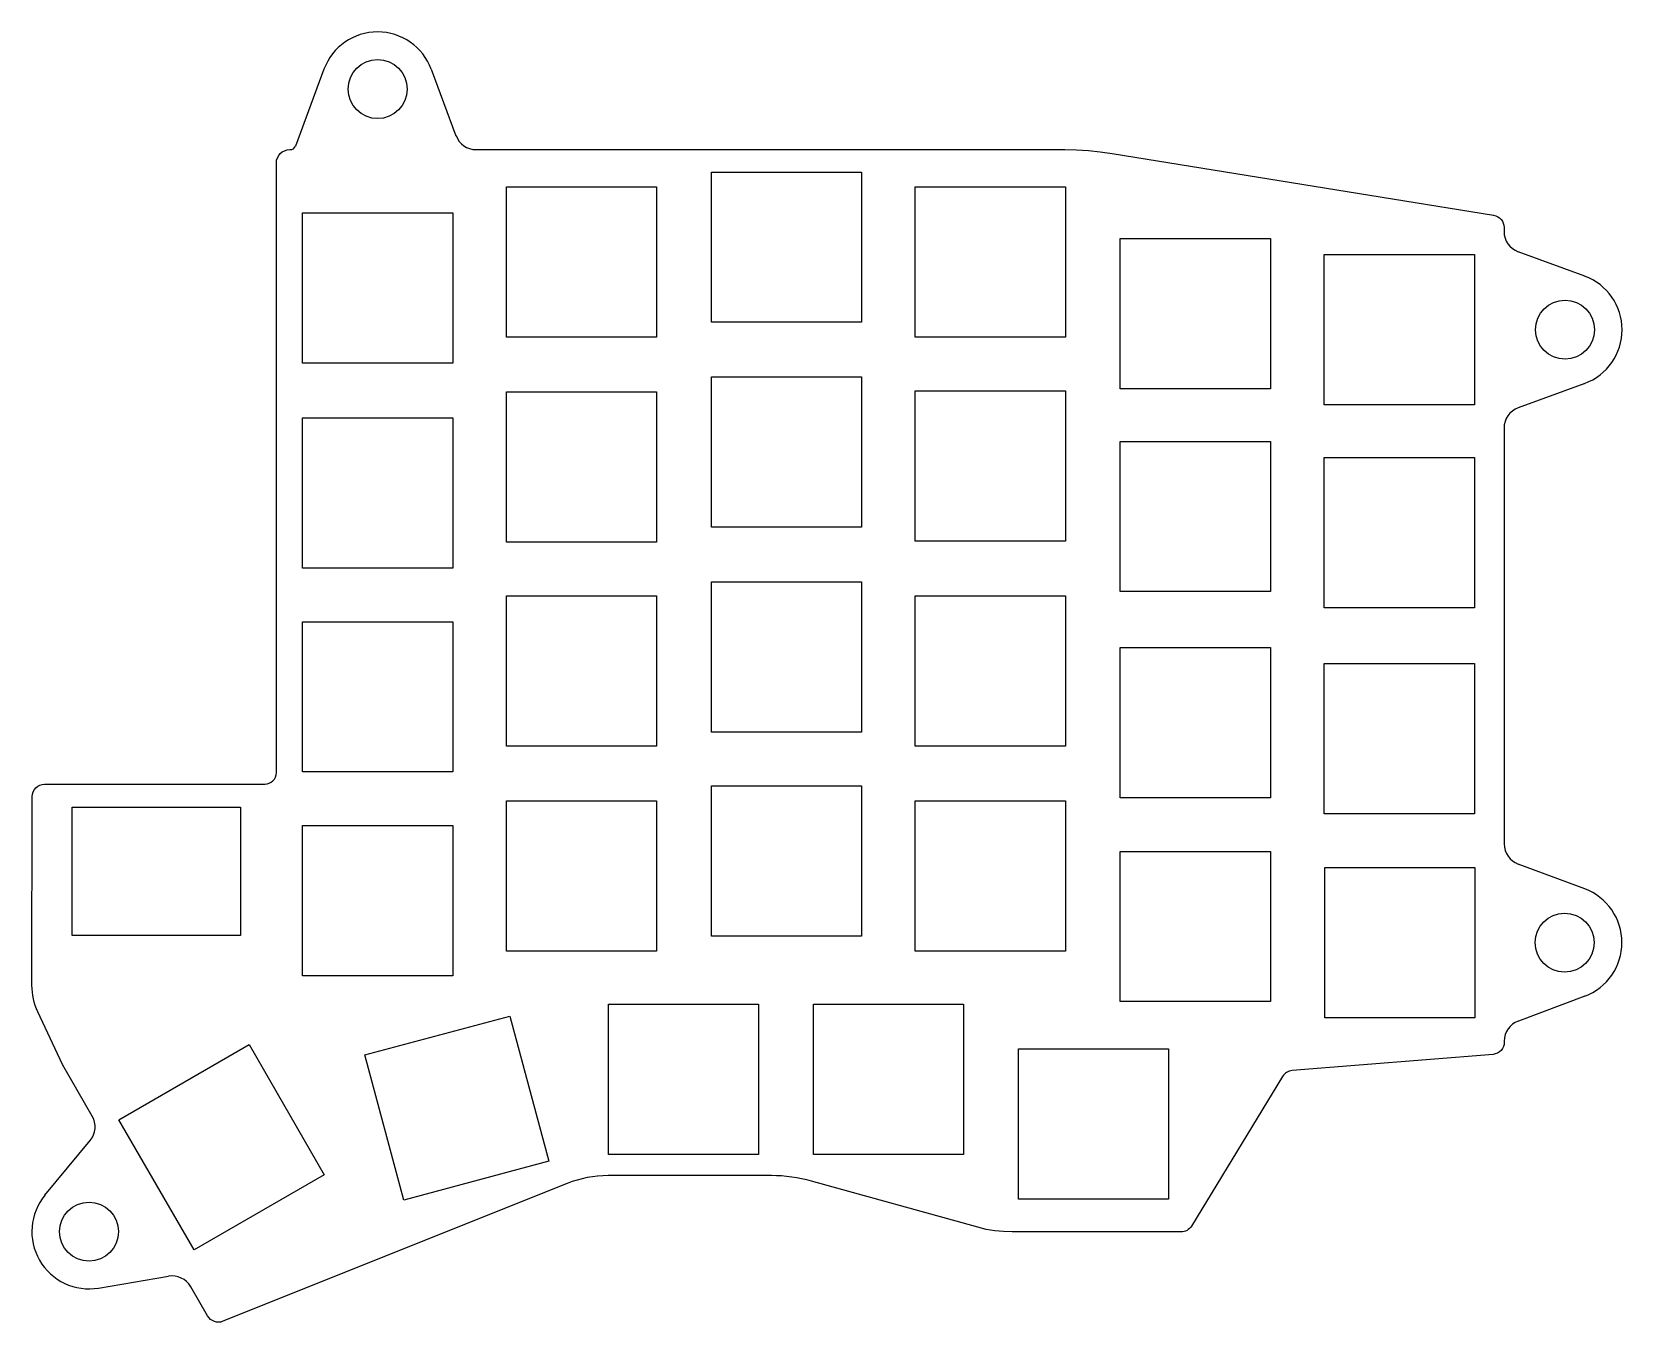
# Model space of a CAD drawing. Header units: millimetres. Extents: x 0 to 148, y 0 to 120.
import ezdxf

# ---------------------------------------------------------------- set-up
doc = ezdxf.new("R2010")
doc.units = ezdxf.units.MM
doc.layers.get('0').update_dxf_attribs({"linetype": 'CONTINUOUS'})

msp = doc.modelspace()

# ---------------------------------------------------------------- linework, layer by layer
for p, q in [((27.34, 116.88), (24.68, 109.71)), ((37.34, 116.88), (39.64, 110.68)), ((22.91, 108.14), (22.93, 108.39)), ((22.93, 108.39), (23.01, 108.62)), ((23.01, 108.62), (23.12, 108.83)), ((23.12, 108.83), (23.27, 109.02)), ((23.27, 109.02), (23.45, 109.17)), ((23.45, 109.17), (23.66, 109.28)), ((23.66, 109.28), (23.9, 109.35)), ((23.9, 109.35), (24.15, 109.38)), ((24.15, 109.38), (24.21, 109.38)), ((41.52, 109.38), (96.37, 109.38)), ((96.37, 109.38), (97.47, 109.36)), ((97.47, 109.36), (98.57, 109.29)), ((98.57, 109.29), (99.67, 109.18)), ((99.67, 109.18), (100.77, 109.03)), ((100.77, 109.03), (136.33, 103.26)), ((22.91, 51.33), (22.91, 108.14)), ((136.33, 103.26), (136.53, 103.21)), ((136.53, 103.21), (136.72, 103.12)), ((136.72, 103.12), (136.88, 103.01)), ((136.88, 103.01), (137.02, 102.87)), ((137.02, 102.87), (137.14, 102.71)), ((137.14, 102.71), (137.23, 102.53)), ((137.23, 102.53), (137.28, 102.33)), ((137.28, 102.33), (137.3, 102.12)), ((137.3, 102.12), (137.3, 101.75)), ((144.81, 97.6), (138.61, 99.87)), ((144.81, 87.6), (138.61, 85.32)), ((137.3, 83.44), (137.32, 44.69)), ((22.24, 50.34), (22.43, 50.44)), ((22.43, 50.44), (22.59, 50.57)), ((22.59, 50.57), (22.73, 50.74)), ((22.73, 50.74), (22.83, 50.92)), ((22.83, 50.92), (22.89, 51.12)), ((22.89, 51.12), (22.91, 51.33)), ((0.13, 31.52), (0.16, 49.11)), ((0.16, 49.11), (0.18, 49.34)), ((0.18, 49.34), (0.25, 49.55)), ((0.25, 49.55), (0.36, 49.75)), ((0.36, 49.75), (0.5, 49.92)), ((0.5, 49.92), (0.67, 50.06)), ((0.67, 50.06), (0.87, 50.17)), ((0.87, 50.17), (1.08, 50.23)), ((1.08, 50.23), (1.31, 50.26)), ((1.31, 50.26), (21.83, 50.26)), ((21.83, 50.26), (22.04, 50.28)), ((22.04, 50.28), (22.24, 50.34)), ((144.81, 40.5), (138.62, 42.82)), ((0.14, 31.2), (0.13, 31.52)), ((0.17, 30.88), (0.14, 31.2)), ((0.21, 30.57), (0.17, 30.88)), ((0.27, 30.25), (0.21, 30.57)), ((0.35, 29.94), (0.27, 30.25)), ((0.44, 29.64), (0.35, 29.94)), ((144.82, 30.5), (138.63, 28.19)), ((0.56, 29.34), (0.44, 29.64)), ((0.68, 29.04), (0.56, 29.34)), ((2.98, 24.14), (0.68, 29.04)), ((136.68, 25.2), (136.48, 25.12)), ((136.86, 25.31), (136.68, 25.2)), ((137.02, 25.45), (136.86, 25.31)), ((137.15, 25.62), (137.02, 25.45)), ((137.24, 25.81), (137.15, 25.62)), ((137.3, 26.01), (137.24, 25.81)), ((137.32, 26.23), (137.3, 26.01)), ((137.32, 26.32), (137.32, 26.23)), ((3.03, 24.05), (2.98, 24.14)), ((5.75, 19.34), (3.01, 24.09)), ((136.27, 25.08), (117.55, 23.58)), ((136.48, 25.12), (136.27, 25.08)), ((136.27, 25.08), (136.27, 25.08)), ((116.66, 23.03), (108.18, 9.09)), ((116.74, 23.14), (116.66, 23.03)), ((116.83, 23.24), (116.74, 23.14)), ((116.93, 23.33), (116.83, 23.24)), ((117.04, 23.41), (116.93, 23.33)), ((117.16, 23.47), (117.04, 23.41)), ((117.28, 23.52), (117.16, 23.47)), ((117.42, 23.56), (117.28, 23.52)), ((117.55, 23.58), (117.42, 23.56)), ((1.34, 11.97), (5.56, 17.06)), ((50.93, 13.37), (50.47, 13.23)), ((51.4, 13.5), (50.93, 13.37)), ((51.88, 13.6), (51.4, 13.5)), ((52.35, 13.68), (51.88, 13.6)), ((52.84, 13.74), (52.35, 13.68)), ((53.32, 13.78), (52.84, 13.74)), ((53.81, 13.79), (53.32, 13.78)), ((69.03, 13.79), (53.81, 13.79)), ((69.5, 13.78), (69.03, 13.79)), ((69.98, 13.76), (69.5, 13.78)), ((70.45, 13.72), (69.98, 13.76)), ((70.92, 13.66), (70.45, 13.72)), ((71.39, 13.59), (70.92, 13.66)), ((71.85, 13.5), (71.39, 13.59)), ((72.32, 13.4), (71.85, 13.5)), ((72.78, 13.28), (72.32, 13.4)), ((50.01, 13.06), (17.93, 0.22)), ((50.47, 13.23), (50.01, 13.06)), ((88.27, 8.98), (72.78, 13.28)), ((89.05, 8.78), (88.27, 8.98)), ((108.09, 8.97), (107.99, 8.86)), ((108.18, 9.09), (108.09, 8.97)), ((89.85, 8.65), (89.05, 8.78)), ((90.66, 8.57), (89.85, 8.65)), ((91.47, 8.54), (90.66, 8.57)), ((107.19, 8.54), (91.47, 8.54)), ((107.34, 8.55), (107.19, 8.54)), ((107.49, 8.58), (107.34, 8.55)), ((107.62, 8.62), (107.49, 8.58)), ((107.76, 8.69), (107.62, 8.62)), ((107.88, 8.77), (107.76, 8.69)), ((107.99, 8.86), (107.88, 8.77)), ((6.34, 3.31), (12.86, 4.42)), ((16.5, 0.71), (14.93, 3.44)), ((16.63, 0.54), (16.5, 0.71)), ((16.77, 0.39), (16.63, 0.54)), ((16.94, 0.28), (16.77, 0.39)), ((17.13, 0.2), (16.94, 0.28)), ((17.32, 0.15), (17.13, 0.2)), ((17.52, 0.13), (17.32, 0.15)), ((17.73, 0.15), (17.52, 0.13)), ((17.93, 0.22), (17.73, 0.15))]:
    msp.add_line(p, q)
for points in [[(77.44, 93.29), (63.44, 93.29), (63.44, 107.29), (77.44, 107.29)], [(58.34, 105.9), (58.34, 91.9), (44.34, 91.9), (44.34, 105.9)], [(96.44, 105.9), (96.44, 91.9), (82.44, 91.9), (82.44, 105.9)], [(39.34, 89.5), (25.34, 89.5), (25.34, 103.5), (39.34, 103.5)], [(115.54, 87.1), (101.54, 87.1), (101.54, 101.1), (115.54, 101.1)], [(120.54, 85.6), (120.54, 99.6), (134.54, 99.6), (134.54, 85.6)], [(77.44, 88.2), (77.44, 74.2), (63.44, 74.2), (63.44, 88.2)], [(44.34, 86.8), (58.34, 86.8), (58.34, 72.8), (44.34, 72.8)], [(82.44, 72.9), (82.44, 86.9), (96.44, 86.9), (96.44, 72.9)], [(25.34, 70.4), (25.34, 84.4), (39.34, 84.4), (39.34, 70.4)], [(115.54, 82.2), (115.54, 68.2), (101.54, 68.2), (101.54, 82.2)], [(120.54, 80.7), (134.54, 80.7), (134.54, 66.7), (120.54, 66.7)], [(77.44, 69.1), (77.44, 55.1), (63.44, 55.1), (63.44, 69.1)], [(58.34, 53.8), (44.34, 53.8), (44.34, 67.8), (58.34, 67.8)], [(96.44, 53.8), (82.44, 53.8), (82.44, 67.8), (96.44, 67.8)], [(39.34, 51.4), (25.34, 51.4), (25.34, 65.4), (39.34, 65.4)], [(115.54, 49), (101.54, 49), (101.54, 63), (115.54, 63)], [(120.54, 61.5), (134.54, 61.5), (134.54, 47.5), (120.54, 47.5)], [(63.44, 50.1), (77.44, 50.1), (77.44, 36.1), (63.44, 36.1)], [(19.56, 48.13), (19.56, 36.15), (3.89, 36.15), (3.89, 48.13)], [(44.34, 34.7), (44.34, 48.7), (58.34, 48.7), (58.34, 34.7)], [(82.44, 34.7), (82.44, 48.7), (96.44, 48.7), (96.44, 34.7)], [(39.34, 46.4), (39.34, 32.4), (25.34, 32.4), (25.34, 46.4)], [(101.54, 44), (115.54, 44), (115.54, 30), (101.54, 30)], [(120.59, 28.5), (120.59, 42.5), (134.59, 42.5), (134.59, 28.5)], [(67.84, 15.75), (53.84, 15.75), (53.84, 29.75), (67.84, 29.75)], [(72.94, 15.75), (72.94, 29.75), (86.94, 29.75), (86.94, 15.75)], [(48.29, 15.13), (34.77, 11.5), (31.15, 25.03), (44.67, 28.65)], [(27.36, 13.86), (15.24, 6.87), (8.24, 18.99), (20.36, 25.99)], [(92.04, 25.6), (106.04, 25.6), (106.04, 11.6), (92.04, 11.6)]]:
    msp.add_lwpolyline(points, close=True)
for centre in [(32.34, 115.02), (142.98, 92.6), (142.94, 35.5), (5.45, 8.57)]:
    msp.add_circle(centre, 2.75)
for centre, radius, start, end in [((32.34, 115.02), 5.33, 20.3643, 159.6357), ((24.21, 109.88), 0.5, 269.9999, 339.6357), ((41.52, 111.38), 2, 200.364, 269.9999), ((139.3, 101.75), 2, 180.0204, 249.9024), ((142.98, 92.6), 5.32, -69.9024, 69.9024), ((139.3, 83.44), 2, 110.2124, 180.0204), ((139.32, 44.69), 2, 180.0204, 249.4835), ((142.94, 35.5), 5.34, -69.3666, 69.4835), ((139.32, 26.32), 2, 110.4211, 180.0204), ((4.02, 18.34), 2, -39.6402, 29.9784), ((5.45, 8.57), 5.33, 140.3598, 279.6315), ((13.19, 2.44), 2, 29.9956, 99.6315)]:
    msp.add_arc(centre, radius, start, end)

doc.saveas('drawing.dxf')
